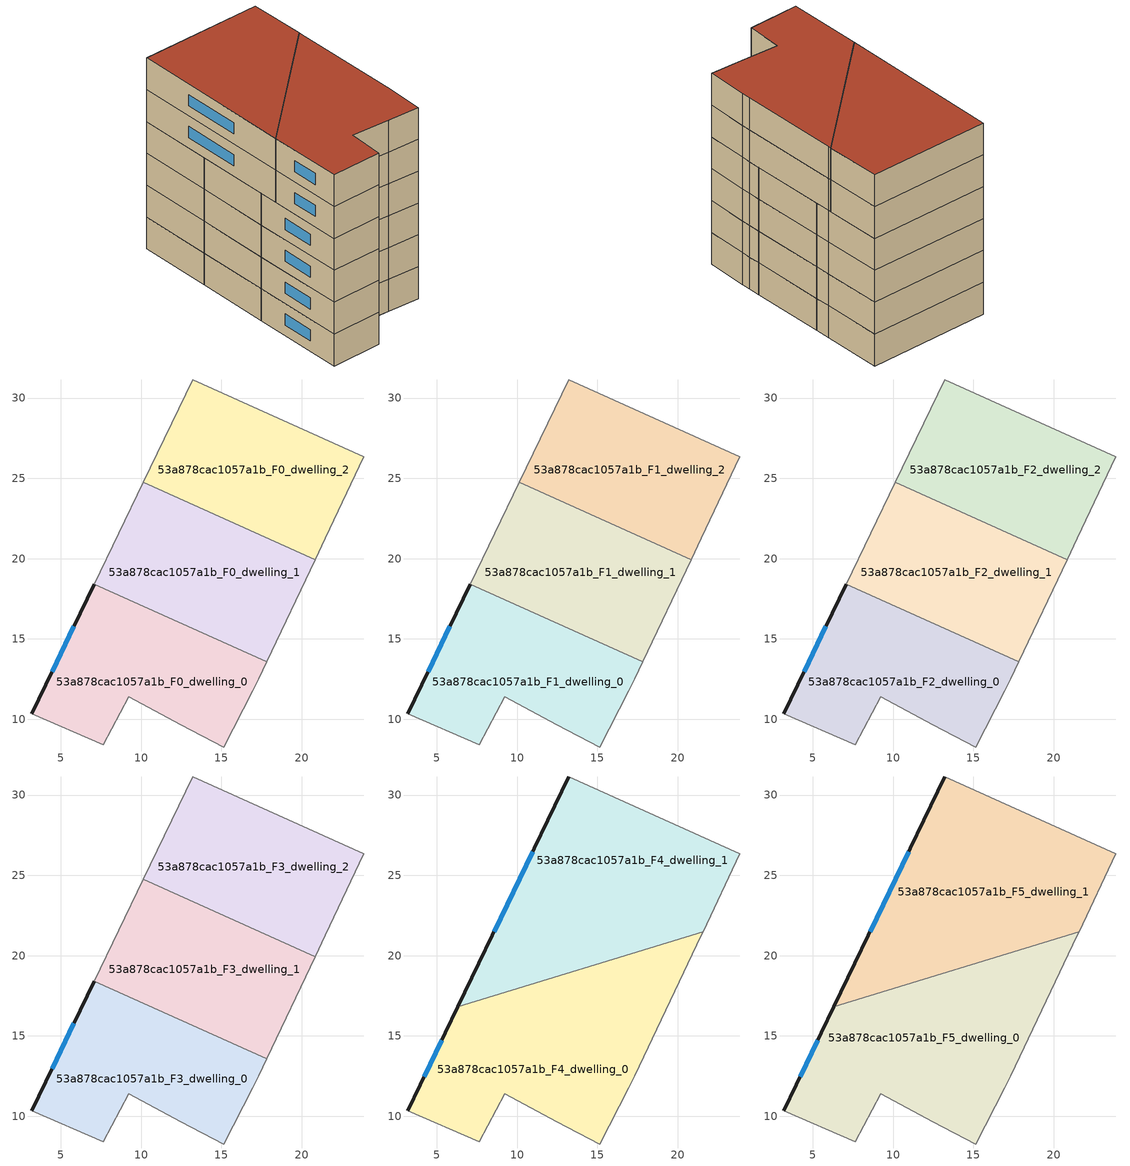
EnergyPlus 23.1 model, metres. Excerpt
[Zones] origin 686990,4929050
53a878cac1057a1b_F0_dwelling_0
 floor ground (EU_floor_Construction): 17.82,13.57 17.32,12.52 16.97,11.77 15.16,8.27 12.47,9.67 9.24,11.4 7.65,8.42 3.19,10.35 7.08,18.39 z0
 wall outside (EU_wall_Construction): 7.08,18.39 3.19,10.35 z0:3
 wall to 53a878cac1057a1b_F0_dwelling_1 (EU_wall_Construction): 17.82,13.57 7.08,18.39 z0:3
 wall adiabatic (EU_wall_Construction): 3.19,10.35 7.65,8.42 9.24,11.4 12.47,9.67 15.16,8.27 16.97,11.77 17.32,12.52 17.82,13.57 z0:3
 window (EU_Window_Construction): 5.81,15.78 4.45,12.96 z0.98:2.02
53a878cac1057a1b_F0_dwelling_1
 floor ground (EU_floor_Construction): 20.85,19.94 17.82,13.57 7.08,18.39 10.15,24.75 z0
 wall adiabatic (EU_wall_Construction): 10.15,24.75 7.08,18.39 / 17.82,13.57 20.85,19.94 z0:3
 wall to 53a878cac1057a1b_F0_dwelling_2 (EU_wall_Construction): 20.85,19.94 10.15,24.75 z0:3
53a878cac1057a1b_F0_dwelling_2
 floor ground (EU_floor_Construction): 23.87,26.35 21.48,21.26 20.85,19.94 10.15,24.75 13.23,31.13 z0
 wall adiabatic (EU_wall_Construction): 20.85,19.94 21.48,21.26 23.87,26.35 13.23,31.13 10.15,24.75 z0:3
53a878cac1057a1b_F1_dwelling_0
 floor to 53a878cac1057a1b_F0_dwelling_0 (EU_floor_Construction): 17.82,13.57 17.32,12.52 16.97,11.77 15.16,8.27 12.47,9.67 9.24,11.4 7.65,8.42 3.19,10.35 7.08,18.39 z3
 wall outside (EU_wall_Construction): 7.08,18.39 3.19,10.35 z3:6
 wall to 53a878cac1057a1b_F1_dwelling_1 (EU_wall_Construction): 17.82,13.57 7.08,18.39 z3:6
 wall adiabatic (EU_wall_Construction): 3.19,10.35 7.65,8.42 9.24,11.4 12.47,9.67 15.16,8.27 16.97,11.77 17.32,12.52 17.82,13.57 z3:6
 window (EU_Window_Construction): 5.81,15.78 4.45,12.96 z3.98:5.02
53a878cac1057a1b_F1_dwelling_1
 floor to 53a878cac1057a1b_F0_dwelling_1 (EU_floor_Construction): 20.85,19.94 17.82,13.57 7.08,18.39 10.15,24.75 z3
 wall adiabatic (EU_wall_Construction): 10.15,24.75 7.08,18.39 / 17.82,13.57 20.85,19.94 z3:6
 wall to 53a878cac1057a1b_F1_dwelling_2 (EU_wall_Construction): 20.85,19.94 10.15,24.75 z3:6
53a878cac1057a1b_F1_dwelling_2
 floor to 53a878cac1057a1b_F0_dwelling_2 (EU_floor_Construction): 23.87,26.35 21.48,21.26 20.85,19.94 10.15,24.75 13.23,31.13 z3
 wall adiabatic (EU_wall_Construction): 20.85,19.94 21.48,21.26 23.87,26.35 13.23,31.13 10.15,24.75 z3:6
53a878cac1057a1b_F2_dwelling_0
 floor to 53a878cac1057a1b_F1_dwelling_0 (EU_floor_Construction): 17.82,13.57 17.32,12.52 16.97,11.77 15.16,8.27 12.47,9.67 9.24,11.4 7.65,8.42 3.19,10.35 7.08,18.39 z6
 wall outside (EU_wall_Construction): 7.08,18.39 3.19,10.35 z6:9
 wall to 53a878cac1057a1b_F2_dwelling_1 (EU_wall_Construction): 17.82,13.57 7.08,18.39 z6:9
 wall adiabatic (EU_wall_Construction): 3.19,10.35 7.65,8.42 9.24,11.4 12.47,9.67 15.16,8.27 16.97,11.77 17.32,12.52 17.82,13.57 z6:9
 window (EU_Window_Construction): 5.81,15.78 4.45,12.96 z6.98:8.02
53a878cac1057a1b_F2_dwelling_1
 floor to 53a878cac1057a1b_F1_dwelling_1 (EU_floor_Construction): 20.85,19.94 17.82,13.57 7.08,18.39 10.15,24.75 z6
 wall adiabatic (EU_wall_Construction): 10.15,24.75 7.08,18.39 / 17.82,13.57 20.85,19.94 z6:9
 wall to 53a878cac1057a1b_F2_dwelling_2 (EU_wall_Construction): 20.85,19.94 10.15,24.75 z6:9
53a878cac1057a1b_F2_dwelling_2
 floor to 53a878cac1057a1b_F1_dwelling_2 (EU_floor_Construction): 23.87,26.35 21.48,21.26 20.85,19.94 10.15,24.75 13.23,31.13 z6
 wall adiabatic (EU_wall_Construction): 20.85,19.94 21.48,21.26 23.87,26.35 13.23,31.13 10.15,24.75 z6:9
53a878cac1057a1b_F3_dwelling_0
 floor to 53a878cac1057a1b_F2_dwelling_0 (EU_floor_Construction): 17.82,13.57 17.32,12.52 16.97,11.77 15.16,8.27 12.47,9.67 9.24,11.4 7.65,8.42 3.19,10.35 7.08,18.39 z9
 wall outside (EU_wall_Construction): 7.08,18.39 3.19,10.35 z9:12
 wall to 53a878cac1057a1b_F3_dwelling_1 (EU_wall_Construction): 17.82,13.57 7.08,18.39 z9:12
 wall adiabatic (EU_wall_Construction): 3.19,10.35 7.65,8.42 9.24,11.4 12.47,9.67 15.16,8.27 16.97,11.77 17.32,12.52 17.82,13.57 z9:12
 window (EU_Window_Construction): 5.81,15.78 4.45,12.96 z9.98:11.02
53a878cac1057a1b_F3_dwelling_1
 floor to 53a878cac1057a1b_F2_dwelling_1 (EU_floor_Construction): 20.85,19.94 17.82,13.57 7.08,18.39 10.15,24.75 z9
 wall adiabatic (EU_wall_Construction): 10.15,24.75 7.08,18.39 / 17.82,13.57 20.85,19.94 z9:12
 wall to 53a878cac1057a1b_F3_dwelling_2 (EU_wall_Construction): 20.85,19.94 10.15,24.75 z9:12
53a878cac1057a1b_F3_dwelling_2
 floor to 53a878cac1057a1b_F2_dwelling_2 (EU_floor_Construction): 23.87,26.35 21.48,21.26 20.85,19.94 10.15,24.75 13.23,31.13 z9
 wall adiabatic (EU_wall_Construction): 20.85,19.94 21.48,21.26 23.87,26.35 13.23,31.13 10.15,24.75 z9:12
53a878cac1057a1b_F4_dwelling_0
 floor to 53a878cac1057a1b_F3_dwelling_0 (EU_floor_Construction): 17.82,13.57 17.32,12.52 16.97,11.77 15.16,8.27 12.47,9.67 9.24,11.4 7.65,8.42 3.19,10.35 6.32,16.82 8.85,17.6 z12
 floor to 53a878cac1057a1b_F3_dwelling_1 (EU_floor_Construction): 20.85,19.94 17.82,13.57 8.85,17.6 19.09,20.73 z12
 floor to 53a878cac1057a1b_F3_dwelling_2 (EU_floor_Construction): 21.59,21.49 21.48,21.26 20.85,19.94 19.09,20.73 z12
 wall outside (EU_wall_Construction): 6.32,16.82 3.19,10.35 z12:15
 wall to 53a878cac1057a1b_F4_dwelling_1 (EU_wall_Construction): 21.59,21.5 6.32,16.82 z12:15
 wall adiabatic (EU_wall_Construction): 3.19,10.35 7.65,8.42 9.24,11.4 12.47,9.67 15.16,8.27 16.97,11.77 17.32,12.52 21.48,21.26 21.59,21.5 z12:15
 window (EU_Window_Construction): 5.3,14.72 4.21,12.45 z12.98:14.02
53a878cac1057a1b_F4_dwelling_1
 floor to 53a878cac1057a1b_F3_dwelling_1 (EU_floor_Construction): 19.09,20.73 8.85,17.6 7.08,18.39 10.15,24.75 z12
 floor to 53a878cac1057a1b_F3_dwelling_2 (EU_floor_Construction): 23.87,26.35 21.59,21.49 19.09,20.73 10.15,24.75 13.23,31.13 z12
 floor to 53a878cac1057a1b_F3_dwelling_0 (EU_floor_Construction): 8.85,17.6 6.32,16.82 7.08,18.39 z12
 wall outside (EU_wall_Construction): 13.23,31.13 6.32,16.82 z12:15
 wall adiabatic (EU_wall_Construction): 21.59,21.5 23.87,26.35 13.23,31.13 z12:15
 window (EU_Window_Construction): 10.98,26.48 8.56,21.47 z12.98:14.02
53a878cac1057a1b_F5_dwelling_0
 floor to 53a878cac1057a1b_F4_dwelling_0 (EU_floor_Construction): 21.59,21.5 21.48,21.26 17.32,12.52 16.97,11.77 15.16,8.27 12.47,9.67 9.24,11.4 7.65,8.42 3.19,10.35 6.32,16.82 z15
 wall outside (EU_wall_Construction): 6.32,16.82 3.19,10.35 z15:18
 wall to 53a878cac1057a1b_F5_dwelling_1 (EU_wall_Construction): 21.59,21.5 6.32,16.82 z15:18
 wall adiabatic (EU_wall_Construction): 3.19,10.35 7.65,8.42 9.24,11.4 12.47,9.67 15.16,8.27 16.97,11.77 17.32,12.52 21.48,21.26 21.59,21.5 z15:18
 window (EU_Window_Construction): 5.3,14.72 4.21,12.45 z15.98:17.02
 roof outside (EU_roof_Construction): 16.97,11.77 17.32,12.52 21.48,21.26 21.59,21.5 6.32,16.82 3.19,10.35 7.65,8.42 9.24,11.4 12.47,9.67 15.16,8.27 z18
53a878cac1057a1b_F5_dwelling_1
 floor to 53a878cac1057a1b_F4_dwelling_1 (EU_floor_Construction): 23.87,26.35 21.59,21.5 6.32,16.82 13.23,31.13 z15
 wall outside (EU_wall_Construction): 13.23,31.13 6.32,16.82 z15:18
 wall adiabatic (EU_wall_Construction): 21.59,21.5 23.87,26.35 13.23,31.13 z15:18
 window (EU_Window_Construction): 10.98,26.48 8.56,21.47 z15.98:17.02
 roof outside (EU_roof_Construction): 21.59,21.5 23.87,26.35 13.23,31.13 6.32,16.82 z18
shading: 9.11,11.34 15.18,8.31 z0:15
[Building]
EU S2 Campaign: North Axis=0; Terrain=City; Solar Distribution=FullExterior
[Site:Location]
Bologna: Latitude=44.5; Longitude=11.25; Time Zone=1; Elevation=37
[SizingPeriod:WeatherFileDays]
AnnualSizingPeriod: Begin Month=1; Begin Day of Month=1; End Month=12; End Day of Month=31; Day of Week for Start Day=Monday; Use Weather File Daylight Saving Period=No; Use Weather File Rain and Snow Indicators=No
[MATERIAL]
EU_InternalMass_Material: Roughness=MediumRough; Thickness=0.1; Conductivity=1; Density=1800; Specific Heat=900; Thermal Absorptance=0.9; Solar Absorptance=0.7; Visible Absorptance=0.7
[MATERIAL:NOMASS] Roughness=MediumRough; Thermal Absorptance=0.9; Solar Absorptance=0.7; Visible Absorptance=0.7
Name | Thermal Resistance
EU_wall_NoMass | 0.905828
EU_roof_NoMass | 0.37593
EU_floor_NoMass | 0.67114
[WINDOWMATERIAL:SIMPLEGLAZINGSYSTEM]
EU_Window_SimpleGlazing: UFactor=4.52486; Solar Heat Gain Coefficient=0.85; Visible Transmittance=0.85
[CONSTRUCTION]
EU_wall_Construction: EU_wall_NoMass
EU_roof_Construction: EU_roof_NoMass
EU_floor_Construction: EU_floor_NoMass
EU_InternalMass_Construction: EU_InternalMass_Material
EU_Window_Construction: EU_Window_SimpleGlazing
[ZONE] Type=1; Multiplier=1; Ceiling Height=autocalculate; Floor Area=autocalculate; Part of Total Floor Area=Yes
Name | Volume
53a878cac1057a1b_F0_dwelling_0; 53a878cac1057a1b_F1_dwelling_0; 53a878cac1057a1b_F2_dwelling_0; 53a878cac1057a1b_F3_dwelling_0 | 248.694
53a878cac1057a1b_F4_dwelling_0; 53a878cac1057a1b_F5_dwelling_0 | 373.069
53a878cac1057a1b_F0_dwelling_1; 53a878cac1057a1b_F1_dwelling_1; 53a878cac1057a1b_F2_dwelling_1; 53a878cac1057a1b_F3_dwelling_1 | 248.698
53a878cac1057a1b_F4_dwelling_1; 53a878cac1057a1b_F5_dwelling_1 | 373.05
53a878cac1057a1b_F0_dwelling_2; 53a878cac1057a1b_F1_dwelling_2; 53a878cac1057a1b_F2_dwelling_2; 53a878cac1057a1b_F3_dwelling_2 | 248.69
[INTERNALMASS] Construction=EU_InternalMass_Construction
Name | Zone or ZoneList | Surface Area
53a878cac1057a1b_F0_dwelling_0_EU_InternalMass | 53a878cac1057a1b_F0_dwelling_0 | 82.898
53a878cac1057a1b_F0_dwelling_1_EU_InternalMass | 53a878cac1057a1b_F0_dwelling_1 | 82.8996
53a878cac1057a1b_F0_dwelling_2_EU_InternalMass | 53a878cac1057a1b_F0_dwelling_2 | 82.8968
53a878cac1057a1b_F1_dwelling_0_EU_InternalMass | 53a878cac1057a1b_F1_dwelling_0 | 82.898
53a878cac1057a1b_F1_dwelling_1_EU_InternalMass | 53a878cac1057a1b_F1_dwelling_1 | 82.8996
53a878cac1057a1b_F1_dwelling_2_EU_InternalMass | 53a878cac1057a1b_F1_dwelling_2 | 82.8968
53a878cac1057a1b_F2_dwelling_0_EU_InternalMass | 53a878cac1057a1b_F2_dwelling_0 | 82.898
53a878cac1057a1b_F2_dwelling_1_EU_InternalMass | 53a878cac1057a1b_F2_dwelling_1 | 82.8996
53a878cac1057a1b_F2_dwelling_2_EU_InternalMass | 53a878cac1057a1b_F2_dwelling_2 | 82.8968
53a878cac1057a1b_F3_dwelling_0_EU_InternalMass | 53a878cac1057a1b_F3_dwelling_0 | 82.898
53a878cac1057a1b_F3_dwelling_1_EU_InternalMass | 53a878cac1057a1b_F3_dwelling_1 | 82.8996
53a878cac1057a1b_F3_dwelling_2_EU_InternalMass | 53a878cac1057a1b_F3_dwelling_2 | 82.8968
53a878cac1057a1b_F4_dwelling_0_EU_InternalMass | 53a878cac1057a1b_F4_dwelling_0 | 124.356
53a878cac1057a1b_F4_dwelling_1_EU_InternalMass | 53a878cac1057a1b_F4_dwelling_1 | 124.35
53a878cac1057a1b_F5_dwelling_0_EU_InternalMass | 53a878cac1057a1b_F5_dwelling_0 | 124.356
53a878cac1057a1b_F5_dwelling_1_EU_InternalMass | 53a878cac1057a1b_F5_dwelling_1 | 124.35
[OTHEREQUIPMENT] Fuel Type=Electricity; Design Level Calculation Method=Watts/Area; Power per Zone Floor Area=1; Fraction Latent=0; Fraction Radiant=0; Fraction Lost=0; Carbon Dioxide Generation Rate=0; EndUse Subcategory=EU_Step8_InternalGains
Name | Zone or ZoneList or Space or SpaceList | Schedule
EU_Step8_InternalGain_53a878cac1057a1b_F0_dwelling_0_f000 | 53a878cac1057a1b_F0_dwelling_0 | EU_Step8_GainSchedule_53a878cac1057a1b_F0_dwelling_0_f000
EU_Step8_InternalGain_53a878cac1057a1b_F0_dwelling_1_f000 | 53a878cac1057a1b_F0_dwelling_1 | EU_Step8_GainSchedule_53a878cac1057a1b_F0_dwelling_1_f000
EU_Step8_InternalGain_53a878cac1057a1b_F0_dwelling_2_f000 | 53a878cac1057a1b_F0_dwelling_2 | EU_Step8_GainSchedule_53a878cac1057a1b_F0_dwelling_2_f000
EU_Step8_InternalGain_53a878cac1057a1b_F1_dwelling_0_f000 | 53a878cac1057a1b_F1_dwelling_0 | EU_Step8_GainSchedule_53a878cac1057a1b_F1_dwelling_0_f000
EU_Step8_InternalGain_53a878cac1057a1b_F1_dwelling_1_f000 | 53a878cac1057a1b_F1_dwelling_1 | EU_Step8_GainSchedule_53a878cac1057a1b_F1_dwelling_1_f000
EU_Step8_InternalGain_53a878cac1057a1b_F1_dwelling_2_f000 | 53a878cac1057a1b_F1_dwelling_2 | EU_Step8_GainSchedule_53a878cac1057a1b_F1_dwelling_2_f000
EU_Step8_InternalGain_53a878cac1057a1b_F2_dwelling_0_f000 | 53a878cac1057a1b_F2_dwelling_0 | EU_Step8_GainSchedule_53a878cac1057a1b_F2_dwelling_0_f000
EU_Step8_InternalGain_53a878cac1057a1b_F2_dwelling_1_f000 | 53a878cac1057a1b_F2_dwelling_1 | EU_Step8_GainSchedule_53a878cac1057a1b_F2_dwelling_1_f000
EU_Step8_InternalGain_53a878cac1057a1b_F2_dwelling_2_f000 | 53a878cac1057a1b_F2_dwelling_2 | EU_Step8_GainSchedule_53a878cac1057a1b_F2_dwelling_2_f000
EU_Step8_InternalGain_53a878cac1057a1b_F3_dwelling_0_f000 | 53a878cac1057a1b_F3_dwelling_0 | EU_Step8_GainSchedule_53a878cac1057a1b_F3_dwelling_0_f000
EU_Step8_InternalGain_53a878cac1057a1b_F3_dwelling_1_f000 | 53a878cac1057a1b_F3_dwelling_1 | EU_Step8_GainSchedule_53a878cac1057a1b_F3_dwelling_1_f000
EU_Step8_InternalGain_53a878cac1057a1b_F3_dwelling_2_f000 | 53a878cac1057a1b_F3_dwelling_2 | EU_Step8_GainSchedule_53a878cac1057a1b_F3_dwelling_2_f000
EU_Step8_InternalGain_53a878cac1057a1b_F4_dwelling_0_f000 | 53a878cac1057a1b_F4_dwelling_0 | EU_Step8_GainSchedule_53a878cac1057a1b_F4_dwelling_0_f000
EU_Step8_InternalGain_53a878cac1057a1b_F4_dwelling_1_f000 | 53a878cac1057a1b_F4_dwelling_1 | EU_Step8_GainSchedule_53a878cac1057a1b_F4_dwelling_1_f000
EU_Step8_InternalGain_53a878cac1057a1b_F5_dwelling_0_f000 | 53a878cac1057a1b_F5_dwelling_0 | EU_Step8_GainSchedule_53a878cac1057a1b_F5_dwelling_0_f000
EU_Step8_InternalGain_53a878cac1057a1b_F5_dwelling_1_f000 | 53a878cac1057a1b_F5_dwelling_1 | EU_Step8_GainSchedule_53a878cac1057a1b_F5_dwelling_1_f000
[ZONEVENTILATION:DESIGNFLOWRATE] Schedule=EU_AlwaysOn; Design Flow Rate Calculation Method=AirChanges/Hour; Air Changes per Hour=0.73129; Ventilation Type=Natural; Fan Pressure Rise=0; Fan Total Efficiency=1; Constant Term Coefficient=1; Temperature Term Coefficient=0; Velocity Term Coefficient=0; Velocity Squared Term Coefficient=0; Minimum Indoor Temperature=-100; Maximum Indoor Temperature=100; Delta Temperature=-100; Minimum Outdoor Temperature=-100; Maximum Outdoor Temperature=100; Maximum Wind Speed=40
Name | Zone or ZoneList or Space or SpaceList
EU_ConstantAir_53a878cac1057a1b_F0_dwelling_0 | 53a878cac1057a1b_F0_dwelling_0
EU_ConstantAir_53a878cac1057a1b_F0_dwelling_1 | 53a878cac1057a1b_F0_dwelling_1
EU_ConstantAir_53a878cac1057a1b_F0_dwelling_2 | 53a878cac1057a1b_F0_dwelling_2
EU_ConstantAir_53a878cac1057a1b_F1_dwelling_0 | 53a878cac1057a1b_F1_dwelling_0
EU_ConstantAir_53a878cac1057a1b_F1_dwelling_1 | 53a878cac1057a1b_F1_dwelling_1
EU_ConstantAir_53a878cac1057a1b_F1_dwelling_2 | 53a878cac1057a1b_F1_dwelling_2
EU_ConstantAir_53a878cac1057a1b_F2_dwelling_0 | 53a878cac1057a1b_F2_dwelling_0
EU_ConstantAir_53a878cac1057a1b_F2_dwelling_1 | 53a878cac1057a1b_F2_dwelling_1
EU_ConstantAir_53a878cac1057a1b_F2_dwelling_2 | 53a878cac1057a1b_F2_dwelling_2
EU_ConstantAir_53a878cac1057a1b_F3_dwelling_0 | 53a878cac1057a1b_F3_dwelling_0
EU_ConstantAir_53a878cac1057a1b_F3_dwelling_1 | 53a878cac1057a1b_F3_dwelling_1
EU_ConstantAir_53a878cac1057a1b_F3_dwelling_2 | 53a878cac1057a1b_F3_dwelling_2
EU_ConstantAir_53a878cac1057a1b_F4_dwelling_0 | 53a878cac1057a1b_F4_dwelling_0
EU_ConstantAir_53a878cac1057a1b_F4_dwelling_1 | 53a878cac1057a1b_F4_dwelling_1
EU_ConstantAir_53a878cac1057a1b_F5_dwelling_0 | 53a878cac1057a1b_F5_dwelling_0
EU_ConstantAir_53a878cac1057a1b_F5_dwelling_1 | 53a878cac1057a1b_F5_dwelling_1
[HVACTEMPLATE:THERMOSTAT] Constant Heating Setpoint=20; Constant Cooling Setpoint=50
EU_HeatOnly_53a878cac1057a1b_F0_dwelling_0; EU_HeatOnly_53a878cac1057a1b_F0_dwelling_1; EU_HeatOnly_53a878cac1057a1b_F0_dwelling_2; EU_HeatOnly_53a878cac1057a1b_F1_dwelling_0; EU_HeatOnly_53a878cac1057a1b_F1_dwelling_1; EU_HeatOnly_53a878cac1057a1b_F1_dwelling_2; EU_HeatOnly_53a878cac1057a1b_F2_dwelling_0; EU_HeatOnly_53a878cac1057a1b_F2_dwelling_1; EU_HeatOnly_53a878cac1057a1b_F2_dwelling_2; EU_HeatOnly_53a878cac1057a1b_F3_dwelling_0; EU_HeatOnly_53a878cac1057a1b_F3_dwelling_1; EU_HeatOnly_53a878cac1057a1b_F3_dwelling_2; EU_HeatOnly_53a878cac1057a1b_F4_dwelling_0; EU_HeatOnly_53a878cac1057a1b_F4_dwelling_1; EU_HeatOnly_53a878cac1057a1b_F5_dwelling_0; EU_HeatOnly_53a878cac1057a1b_F5_dwelling_1
[HVACTEMPLATE:ZONE:IDEALLOADSAIRSYSTEM] System Availability Schedule=EU_AlwaysOn; Maximum Heating Supply Air Temperature=50; Minimum Cooling Supply Air Temperature=13; Maximum Heating Supply Air Humidity Ratio=0.0156; Minimum Cooling Supply Air Humidity Ratio=0.0077; Heating Limit=NoLimit; Cooling Limit=NoLimit; Heating Availability Schedule=EU_AlwaysOn; Cooling Availability Schedule=EU_CoolingOff; Dehumidification Control Type=ConstantSensibleHeatRatio; Cooling Sensible Heat Ratio=0.7; Dehumidification Setpoint=60; Humidification Control Type=None; Humidification Setpoint=30; Outdoor Air Method=None; Outdoor Air Flow Rate per Person=0.00944; Outdoor Air Flow Rate per Zone Floor Area=0; Outdoor Air Flow Rate per Zone=0; Demand Controlled Ventilation Type=None; Outdoor Air Economizer Type=NoEconomizer; Heat Recovery Type=None; Sensible Heat Recovery Effectiveness=0.7; Latent Heat Recovery Effectiveness=0.65
Name | Template Thermostat
53a878cac1057a1b_F0_dwelling_0 | EU_HeatOnly_53a878cac1057a1b_F0_dwelling_0
53a878cac1057a1b_F0_dwelling_1 | EU_HeatOnly_53a878cac1057a1b_F0_dwelling_1
53a878cac1057a1b_F0_dwelling_2 | EU_HeatOnly_53a878cac1057a1b_F0_dwelling_2
53a878cac1057a1b_F1_dwelling_0 | EU_HeatOnly_53a878cac1057a1b_F1_dwelling_0
53a878cac1057a1b_F1_dwelling_1 | EU_HeatOnly_53a878cac1057a1b_F1_dwelling_1
53a878cac1057a1b_F1_dwelling_2 | EU_HeatOnly_53a878cac1057a1b_F1_dwelling_2
53a878cac1057a1b_F2_dwelling_0 | EU_HeatOnly_53a878cac1057a1b_F2_dwelling_0
53a878cac1057a1b_F2_dwelling_1 | EU_HeatOnly_53a878cac1057a1b_F2_dwelling_1
53a878cac1057a1b_F2_dwelling_2 | EU_HeatOnly_53a878cac1057a1b_F2_dwelling_2
53a878cac1057a1b_F3_dwelling_0 | EU_HeatOnly_53a878cac1057a1b_F3_dwelling_0
53a878cac1057a1b_F3_dwelling_1 | EU_HeatOnly_53a878cac1057a1b_F3_dwelling_1
53a878cac1057a1b_F3_dwelling_2 | EU_HeatOnly_53a878cac1057a1b_F3_dwelling_2
53a878cac1057a1b_F4_dwelling_0 | EU_HeatOnly_53a878cac1057a1b_F4_dwelling_0
53a878cac1057a1b_F4_dwelling_1 | EU_HeatOnly_53a878cac1057a1b_F4_dwelling_1
53a878cac1057a1b_F5_dwelling_0 | EU_HeatOnly_53a878cac1057a1b_F5_dwelling_0
53a878cac1057a1b_F5_dwelling_1 | EU_HeatOnly_53a878cac1057a1b_F5_dwelling_1
[SIZING:ZONE] Zone Cooling Design Supply Air Temperature Input Method=SupplyAirTemperature; Zone Cooling Design Supply Air Temperature=13; Zone Heating Design Supply Air Temperature Input Method=SupplyAirTemperature; Zone Heating Design Supply Air Temperature=50; Zone Cooling Design Supply Air Humidity Ratio=0.008; Zone Heating Design Supply Air Humidity Ratio=0.008; Cooling Design Air Flow Method=DesignDay; Cooling Design Air Flow Rate=0; Cooling Minimum Air Flow per Zone Floor Area=0.000762; Cooling Minimum Air Flow=0; Cooling Minimum Air Flow Fraction=0.2; Heating Design Air Flow Method=DesignDay; Heating Design Air Flow Rate=0; Heating Maximum Air Flow per Zone Floor Area=0.002032; Heating Maximum Air Flow=0.141576; Heating Maximum Air Flow Fraction=0.3; Account for Dedicated Outdoor Air System=No; Dedicated Outdoor Air System Control Strategy=NeutralSupplyAir; Dedicated Outdoor Air Low Setpoint Temperature for Design=autosize; Dedicated Outdoor Air High Setpoint Temperature for Design=autosize; Zone Load Sizing Method=Sensible Load Only No Latent Load; Zone Latent Cooling Design Supply Air Humidity Ratio Input Method=HumidityRatioDifference; Zone Cooling Design Supply Air Humidity Ratio Difference=0.005; Zone Latent Heating Design Supply Air Humidity Ratio Input Method=HumidityRatioDifference; Zone Humidification Design Supply Air Humidity Ratio Difference=0.005
53a878cac1057a1b_F0_dwelling_0; 53a878cac1057a1b_F0_dwelling_1; 53a878cac1057a1b_F0_dwelling_2; 53a878cac1057a1b_F1_dwelling_0; 53a878cac1057a1b_F1_dwelling_1; 53a878cac1057a1b_F1_dwelling_2; 53a878cac1057a1b_F2_dwelling_0; 53a878cac1057a1b_F2_dwelling_1; 53a878cac1057a1b_F2_dwelling_2; 53a878cac1057a1b_F3_dwelling_0; 53a878cac1057a1b_F3_dwelling_1; 53a878cac1057a1b_F3_dwelling_2; 53a878cac1057a1b_F4_dwelling_0; 53a878cac1057a1b_F4_dwelling_1; 53a878cac1057a1b_F5_dwelling_0; 53a878cac1057a1b_F5_dwelling_1
[SCHEDULE:CONSTANT]
Name | Hourly Value
EU_AlwaysOn | 1
EU_CoolingOff | 0
[SCHEDULE:FILE] Column Number=1; Rows to Skip at Top=0; Number of Hours of Data=8760; Column Separator=Comma; Interpolate to Timestep=No; Minutes per Item=60; Adjust Schedule for Daylight Savings=Yes
Name | File
EU_Step8_GainSchedule_53a878cac1057a1b_F0_dwelling_0_f000 | ../../schedules/53a878cac1057a1b/53a878cac1057a1b_F0_dwelling_0_f000_gain.csv
EU_Step8_GainSchedule_53a878cac1057a1b_F0_dwelling_1_f000 | ../../schedules/53a878cac1057a1b/53a878cac1057a1b_F0_dwelling_1_f000_gain.csv
EU_Step8_GainSchedule_53a878cac1057a1b_F0_dwelling_2_f000 | ../../schedules/53a878cac1057a1b/53a878cac1057a1b_F0_dwelling_2_f000_gain.csv
EU_Step8_GainSchedule_53a878cac1057a1b_F1_dwelling_0_f000 | ../../schedules/53a878cac1057a1b/53a878cac1057a1b_F1_dwelling_0_f000_gain.csv
EU_Step8_GainSchedule_53a878cac1057a1b_F1_dwelling_1_f000 | ../../schedules/53a878cac1057a1b/53a878cac1057a1b_F1_dwelling_1_f000_gain.csv
EU_Step8_GainSchedule_53a878cac1057a1b_F1_dwelling_2_f000 | ../../schedules/53a878cac1057a1b/53a878cac1057a1b_F1_dwelling_2_f000_gain.csv
EU_Step8_GainSchedule_53a878cac1057a1b_F2_dwelling_0_f000 | ../../schedules/53a878cac1057a1b/53a878cac1057a1b_F2_dwelling_0_f000_gain.csv
EU_Step8_GainSchedule_53a878cac1057a1b_F2_dwelling_1_f000 | ../../schedules/53a878cac1057a1b/53a878cac1057a1b_F2_dwelling_1_f000_gain.csv
EU_Step8_GainSchedule_53a878cac1057a1b_F2_dwelling_2_f000 | ../../schedules/53a878cac1057a1b/53a878cac1057a1b_F2_dwelling_2_f000_gain.csv
EU_Step8_GainSchedule_53a878cac1057a1b_F3_dwelling_0_f000 | ../../schedules/53a878cac1057a1b/53a878cac1057a1b_F3_dwelling_0_f000_gain.csv
EU_Step8_GainSchedule_53a878cac1057a1b_F3_dwelling_1_f000 | ../../schedules/53a878cac1057a1b/53a878cac1057a1b_F3_dwelling_1_f000_gain.csv
EU_Step8_GainSchedule_53a878cac1057a1b_F3_dwelling_2_f000 | ../../schedules/53a878cac1057a1b/53a878cac1057a1b_F3_dwelling_2_f000_gain.csv
EU_Step8_GainSchedule_53a878cac1057a1b_F4_dwelling_0_f000 | ../../schedules/53a878cac1057a1b/53a878cac1057a1b_F4_dwelling_0_f000_gain.csv
EU_Step8_GainSchedule_53a878cac1057a1b_F4_dwelling_1_f000 | ../../schedules/53a878cac1057a1b/53a878cac1057a1b_F4_dwelling_1_f000_gain.csv
EU_Step8_GainSchedule_53a878cac1057a1b_F5_dwelling_0_f000 | ../../schedules/53a878cac1057a1b/53a878cac1057a1b_F5_dwelling_0_f000_gain.csv
EU_Step8_GainSchedule_53a878cac1057a1b_F5_dwelling_1_f000 | ../../schedules/53a878cac1057a1b/53a878cac1057a1b_F5_dwelling_1_f000_gain.csv
